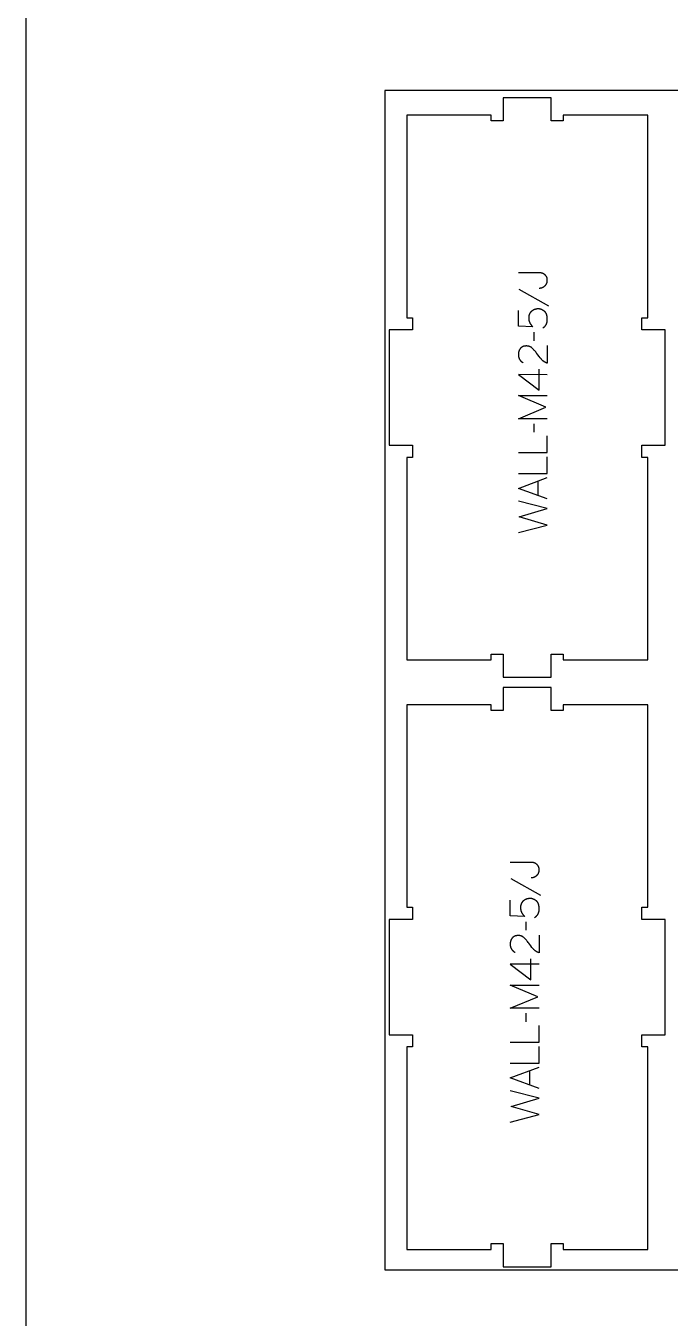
# Model space of a CAD drawing. Extents: x -7518 to -4335, y -27186 to -19593.
# Drawn here: x -7518 to -6851, y -22887 to -21550 of the extents above; entities that cross this region are included whole.
import ezdxf

# ---------------------------------------------------------------- set-up
doc = ezdxf.new("R2010")
doc.units = 0
for name, color, linetype in [('0_SHEET_SPRUCEPLY_2440X122', 1, 'CONTINUOUS'), ('1_ANYTOOL_1MMDEEP_LABELS_S', 2, 'CONTINUOUS'), ('4_ANYTOOL_CUTTHROUGH_OUTSI', 5, 'CONTINUOUS'), ('DONOTCUT', 18, 'CONTINUOUS')]:
    doc.layers.add(name, color=color, linetype=linetype)

msp = doc.modelspace()

# ---------------------------------------------------------------- linework, layer by layer
at = {"layer": '0_SHEET_SPRUCEPLY_2440X122'}
msp.add_lwpolyline([(-7146.3, -21616.7), (-7146.3, -22836.7), (-4706.3, -22836.7), (-4706.3, -21616.7)], close=True, dxfattribs=at)
at = {"layer": '1_ANYTOOL_1MMDEEP_LABELS_S'}
for points in [[(-6986.6, -21820.9), (-6986.4, -21820.9), (-6986.2, -21820.9), (-6986, -21820.9), (-6985.8, -21820.9), (-6985.6, -21820.9), (-6985.4, -21820.8), (-6985.2, -21820.8), (-6985, -21820.8), (-6984.8, -21820.7), (-6984.6, -21820.7), (-6984.4, -21820.7), (-6984.2, -21820.6), (-6984, -21820.6), (-6983.9, -21820.5), (-6983.7, -21820.4), (-6983.5, -21820.4), (-6983.3, -21820.3), (-6983.1, -21820.2), (-6982.9, -21820.1), (-6982.8, -21820.1), (-6982.6, -21820), (-6982.4, -21819.9), (-6982.2, -21819.8), (-6982.1, -21819.7), (-6981.9, -21819.6), (-6981.7, -21819.5), (-6981.5, -21819.3), (-6981.4, -21819.2), (-6981.2, -21819.1), (-6981, -21819), (-6980.9, -21818.8), (-6980.7, -21818.7), (-6980.6, -21818.6), (-6980.4, -21818.4), (-6980.3, -21818.3), (-6980.1, -21818.1), (-6980, -21818), (-6979.8, -21817.8), (-6979.7, -21817.7), (-6979.6, -21817.5), (-6979.5, -21817.4), (-6979.4, -21817.2), (-6979.3, -21817), (-6979.2, -21816.9), (-6979.1, -21816.7), (-6979, -21816.5), (-6978.9, -21816.3), (-6978.8, -21816.2), (-6978.7, -21816), (-6978.6, -21815.8), (-6978.6, -21815.6), (-6978.5, -21815.4), (-6978.5, -21815.2), (-6978.4, -21815), (-6978.4, -21814.8), (-6978.3, -21814.6), (-6978.3, -21814.4), (-6978.2, -21814.2), (-6978.2, -21814), (-6978.2, -21813.8), (-6978.2, -21813.6), (-6978.2, -21813.3), (-6978.2, -21813.1), (-6978.2, -21812.9), (-6978.2, -21812.7), (-6978.2, -21812.5), (-6978.2, -21812.3), (-6978.2, -21812.1), (-6978.2, -21811.9), (-6978.2, -21811.7), (-6978.3, -21811.5), (-6978.3, -21811.3), (-6978.3, -21811.1), (-6978.4, -21810.9), (-6978.4, -21810.7), (-6978.5, -21810.5), (-6978.5, -21810.3), (-6978.6, -21810.1), (-6978.7, -21810), (-6978.7, -21809.8), (-6978.8, -21809.6), (-6978.9, -21809.5), (-6979, -21809.3), (-6979.1, -21809.1), (-6979.2, -21809), (-6979.3, -21808.8), (-6979.4, -21808.6), (-6979.5, -21808.5), (-6979.6, -21808.3), (-6979.7, -21808.2), (-6979.8, -21808), (-6980, -21807.9), (-6980.1, -21807.7), (-6980.2, -21807.6), (-6980.4, -21807.5), (-6980.5, -21807.3), (-6980.7, -21807.2), (-6980.8, -21807.1), (-6981, -21806.9), (-6981.1, -21806.8), (-6981.3, -21806.7), (-6981.4, -21806.6), (-6981.6, -21806.5), (-6981.8, -21806.4), (-6981.9, -21806.3), (-6982.1, -21806.2), (-6982.3, -21806.1), (-6982.4, -21806), (-6982.6, -21805.9), (-6982.8, -21805.9), (-6982.9, -21805.8), (-6983.1, -21805.7), (-6983.3, -21805.7), (-6983.5, -21805.6), (-6983.7, -21805.5), (-6983.9, -21805.5), (-6984, -21805.4), (-6984.2, -21805.4), (-6984.4, -21805.4), (-6984.6, -21805.3), (-6984.8, -21805.3), (-6985, -21805.3), (-6985.2, -21805.2), (-6985.4, -21805.2), (-6985.6, -21805.2), (-6985.8, -21805.2), (-6986, -21805.2), (-6986.3, -21805.2), (-7008.2, -21805.2)], [(-7007.7, -21822), (-6976.9, -21839.2)], [(-6982.9, -21862.4), (-6982.6, -21862.2), (-6982.3, -21861.9), (-6982.1, -21861.7), (-6981.8, -21861.5), (-6981.5, -21861.3), (-6981.3, -21861), (-6981.1, -21860.8), (-6980.8, -21860.6), (-6980.6, -21860.3), (-6980.4, -21860.1), (-6980.2, -21859.8), (-6980, -21859.6), (-6979.8, -21859.3), (-6979.7, -21859), (-6979.5, -21858.7), (-6979.3, -21858.5), (-6979.2, -21858.2), (-6979.1, -21857.9), (-6978.9, -21857.6), (-6978.8, -21857.3), (-6978.7, -21857), (-6978.6, -21856.7), (-6978.5, -21856.4), (-6978.4, -21856.1), (-6978.4, -21855.8), (-6978.3, -21855.4), (-6978.3, -21855.1), (-6978.2, -21854.8), (-6978.2, -21854.4), (-6978.2, -21854.1), (-6978.2, -21853.8), (-6978.2, -21853.4), (-6978.2, -21853), (-6978.2, -21852.6), (-6978.2, -21852.2), (-6978.2, -21851.8), (-6978.3, -21851.4), (-6978.3, -21851), (-6978.4, -21850.6), (-6978.4, -21850.3), (-6978.5, -21849.9), (-6978.6, -21849.6), (-6978.6, -21849.2), (-6978.7, -21848.9), (-6978.8, -21848.5), (-6979, -21848.2), (-6979.1, -21847.9), (-6979.2, -21847.6), (-6979.3, -21847.4), (-6979.3, -21847.2), (-6979.4, -21847.1), (-6979.5, -21846.9), (-6979.6, -21846.8), (-6979.7, -21846.6), (-6979.8, -21846.5), (-6979.9, -21846.4), (-6980, -21846.2), (-6980.1, -21846.1), (-6980.2, -21845.9), (-6980.3, -21845.8), (-6980.4, -21845.7), (-6980.5, -21845.5), (-6980.7, -21845.4), (-6980.8, -21845.3), (-6980.9, -21845.2), (-6981.1, -21845), (-6981.2, -21844.9), (-6981.4, -21844.8), (-6981.5, -21844.7), (-6981.7, -21844.6), (-6981.8, -21844.4), (-6982, -21844.3), (-6982.2, -21844.2), (-6982.3, -21844.1), (-6982.5, -21844), (-6982.7, -21843.9), (-6983.1, -21843.7), (-6983.5, -21843.5), (-6983.7, -21843.4), (-6984, -21843.3), (-6984.2, -21843.2), (-6984.4, -21843.1), (-6984.7, -21843), (-6984.9, -21842.9), (-6985.2, -21842.9), (-6985.4, -21842.8), (-6985.7, -21842.7), (-6985.9, -21842.7), (-6986.1, -21842.7), (-6986.4, -21842.6), (-6986.6, -21842.6), (-6986.8, -21842.6), (-6987.1, -21842.6), (-6987.3, -21842.6), (-6987.6, -21842.6), (-6987.9, -21842.6), (-6988.1, -21842.6), (-6988.4, -21842.6), (-6988.6, -21842.6), (-6988.9, -21842.6), (-6989.1, -21842.7), (-6989.4, -21842.7), (-6989.6, -21842.8), (-6989.9, -21842.8), (-6990.1, -21842.8), (-6990.3, -21842.9), (-6990.6, -21843), (-6990.8, -21843), (-6991, -21843.1), (-6991.3, -21843.2), (-6991.5, -21843.2), (-6991.7, -21843.3), (-6991.9, -21843.4), (-6992.1, -21843.5), (-6992.4, -21843.6), (-6992.6, -21843.7), (-6992.8, -21843.8), (-6993, -21843.9), (-6993.2, -21844), (-6993.4, -21844.1), (-6993.6, -21844.3), (-6993.8, -21844.4), (-6994, -21844.5), (-6994.2, -21844.7), (-6994.3, -21844.8), (-6994.5, -21845), (-6994.7, -21845.1), (-6994.9, -21845.3), (-6995, -21845.4), (-6995.2, -21845.6), (-6995.4, -21845.8), (-6995.5, -21845.9), (-6995.7, -21846.1), (-6995.8, -21846.3), (-6995.9, -21846.5), (-6996.1, -21846.7), (-6996.2, -21846.9), (-6996.3, -21847.1), (-6996.4, -21847.3), (-6996.5, -21847.5), (-6996.6, -21847.7), (-6996.7, -21847.9), (-6996.8, -21848.1), (-6996.9, -21848.3), (-6997, -21848.6), (-6997, -21848.8), (-6997.1, -21849), (-6997.2, -21849.3), (-6997.2, -21849.5), (-6997.3, -21849.8), (-6997.3, -21850), (-6997.3, -21850.3), (-6997.4, -21850.5), (-6997.4, -21850.8), (-6997.4, -21851.1), (-6997.4, -21851.3), (-6997.4, -21851.6), (-6997.4, -21851.9), (-6997.4, -21852.3), (-6997.4, -21852.6), (-6997.4, -21852.9), (-6997.4, -21853.3), (-6997.3, -21853.6), (-6997.3, -21853.9), (-6997.2, -21854.3), (-6997.2, -21854.6), (-6997.1, -21854.9), (-6997, -21855.2), (-6996.9, -21855.5), (-6996.8, -21855.8), (-6996.7, -21856.1), (-6996.6, -21856.4), (-6996.4, -21856.6), (-6996.3, -21856.9), (-6996.2, -21857.2), (-6996, -21857.5), (-6995.8, -21857.7), (-6995.7, -21858), (-6995.5, -21858.3), (-6995.3, -21858.5), (-6995.1, -21858.8), (-6994.9, -21859.1), (-6994.7, -21859.3), (-6994.5, -21859.6), (-6994.3, -21859.9), (-6994.1, -21860.1), (-6993.6, -21860.6), (-6993.1, -21861.2), (-7008.2, -21860.4), (-7008.2, -21844.2)], [(-6992, -21866.6), (-6992, -21875.4)], [(-6978.2, -21880.4), (-6978.2, -21898.7), (-6978.7, -21898.5), (-6978.9, -21898.4), (-6979.1, -21898.4), (-6979.4, -21898.3), (-6979.6, -21898.2), (-6979.8, -21898.1), (-6980, -21898), (-6980.2, -21897.9), (-6980.4, -21897.8), (-6980.6, -21897.7), (-6980.8, -21897.6), (-6981, -21897.5), (-6981.2, -21897.3), (-6981.4, -21897.2), (-6981.6, -21897.1), (-6981.8, -21897), (-6982, -21896.8), (-6982.2, -21896.7), (-6982.4, -21896.6), (-6982.5, -21896.4), (-6982.7, -21896.3), (-6982.9, -21896.1), (-6983.1, -21896), (-6983.3, -21895.8), (-6983.4, -21895.6), (-6983.6, -21895.5), (-6983.8, -21895.3), (-6983.9, -21895.1), (-6984.1, -21895), (-6984.4, -21894.6), (-6985.6, -21893.1), (-6986.8, -21891.6), (-6988, -21890.1), (-6989.1, -21888.6), (-6989.6, -21887.9), (-6990.2, -21887.1), (-6990.8, -21886.4), (-6991.4, -21885.7), (-6992, -21885.1), (-6992.6, -21884.4), (-6993.2, -21883.8), (-6993.8, -21883.2), (-6994, -21883), (-6994.1, -21882.9), (-6994.3, -21882.8), (-6994.4, -21882.6), (-6994.6, -21882.5), (-6994.8, -21882.4), (-6994.9, -21882.3), (-6995.1, -21882.2), (-6995.3, -21882), (-6995.5, -21881.9), (-6995.6, -21881.8), (-6995.8, -21881.8), (-6996, -21881.7), (-6996.2, -21881.6), (-6996.4, -21881.5), (-6996.6, -21881.4), (-6996.8, -21881.3), (-6997, -21881.3), (-6997.2, -21881.2), (-6997.4, -21881.2), (-6997.6, -21881.1), (-6997.8, -21881.1), (-6998, -21881), (-6998.2, -21881), (-6998.4, -21880.9), (-6998.6, -21880.9), (-6998.8, -21880.9), (-6999, -21880.9), (-6999.2, -21880.9), (-6999.5, -21880.8), (-6999.7, -21880.8), (-6999.9, -21880.8), (-7000.2, -21880.8), (-7000.4, -21880.8), (-7000.7, -21880.9), (-7000.9, -21880.9), (-7001.1, -21880.9), (-7001.4, -21880.9), (-7001.6, -21881), (-7001.8, -21881), (-7002, -21881), (-7002.3, -21881.1), (-7002.5, -21881.1), (-7002.7, -21881.2), (-7002.9, -21881.2), (-7003.1, -21881.3), (-7003.3, -21881.4), (-7003.5, -21881.5), (-7003.7, -21881.5), (-7003.8, -21881.6), (-7004, -21881.7), (-7004.2, -21881.8), (-7004.4, -21881.9), (-7004.6, -21882), (-7004.7, -21882.1), (-7004.9, -21882.3), (-7005, -21882.4), (-7005.2, -21882.5), (-7005.3, -21882.6), (-7005.5, -21882.8), (-7005.6, -21882.9), (-7005.8, -21883.1), (-7005.9, -21883.2), (-7006.1, -21883.4), (-7006.2, -21883.5), (-7006.3, -21883.7), (-7006.4, -21883.8), (-7006.5, -21884), (-7006.7, -21884.2), (-7006.8, -21884.4), (-7006.9, -21884.5), (-7007, -21884.7), (-7007.1, -21884.9), (-7007.2, -21885.1), (-7007.2, -21885.3), (-7007.3, -21885.4), (-7007.4, -21885.6), (-7007.5, -21885.8), (-7007.6, -21886), (-7007.6, -21886.2), (-7007.7, -21886.4), (-7007.7, -21886.6), (-7007.8, -21886.8), (-7007.9, -21887), (-7007.9, -21887.3), (-7007.9, -21887.5), (-7008, -21887.7), (-7008, -21887.9), (-7008.1, -21888.1), (-7008.1, -21888.3), (-7008.1, -21888.6), (-7008.1, -21888.8), (-7008.1, -21889), (-7008.1, -21889.3), (-7008.2, -21889.7), (-7008.1, -21890.1), (-7008.1, -21890.5), (-7008.1, -21890.8), (-7008.1, -21891.2), (-7008, -21891.5), (-7008, -21891.8), (-7007.9, -21892.2), (-7007.8, -21892.5), (-7007.7, -21892.8), (-7007.7, -21893), (-7007.7, -21893.1), (-7007.6, -21893.3), (-7007.5, -21893.4), (-7007.5, -21893.6), (-7007.4, -21893.7), (-7007.4, -21893.9), (-7007.3, -21894), (-7007.2, -21894.1), (-7007.2, -21894.3), (-7007.1, -21894.4), (-7007, -21894.6), (-7007, -21894.7), (-7006.9, -21894.8), (-7006.8, -21895), (-7006.7, -21895.1), (-7006.6, -21895.2), (-7006.5, -21895.3), (-7006.4, -21895.5), (-7006.4, -21895.6), (-7006.3, -21895.7), (-7006.2, -21895.8), (-7006.1, -21896), (-7006, -21896.1), (-7005.8, -21896.2), (-7005.7, -21896.3), (-7005.6, -21896.4), (-7005.5, -21896.5), (-7005.4, -21896.6), (-7005.3, -21896.7), (-7005.2, -21896.8), (-7005, -21896.9), (-7004.8, -21897.2), (-7004.5, -21897.3), (-7004.2, -21897.5), (-7004, -21897.7), (-7003.7, -21897.9), (-7003.4, -21898.1), (-7003.1, -21898.2)], [(-6978.2, -21910.6), (-7008.2, -21910.5), (-6986.8, -21926.6)], [(-6986.8, -21926.6), (-6986.8, -21904.8)], [(-6978.2, -21956.1), (-7008.2, -21956.1), (-6979.8, -21944.1), (-7008, -21932.1), (-6978.2, -21932.1)], [(-6992, -21961.3), (-6992, -21970.1)], [(-7008.2, -21991), (-6978.2, -21991), (-6978.2, -21973.9)], [(-7008.2, -22012.8), (-6978.2, -22012.8), (-6978.2, -21995.7)], [(-6978.2, -22039.1), (-7008.2, -22028.2), (-6978.2, -22017.1)], [(-6987.7, -22035.6), (-6987.7, -22020.7)], [(-7008.2, -22073.8), (-6978.2, -22066.1), (-7007.3, -22057.6), (-6978.2, -22049.1), (-7008.2, -22041.6)], [(-6995.1, -22430.9), (-6994.9, -22430.9), (-6994.7, -22430.9), (-6994.5, -22430.9), (-6994.3, -22430.9), (-6994.1, -22430.9), (-6993.9, -22430.8), (-6993.7, -22430.8), (-6993.5, -22430.8), (-6993.3, -22430.7), (-6993.1, -22430.7), (-6992.9, -22430.7), (-6992.7, -22430.6), (-6992.5, -22430.6), (-6992.3, -22430.5), (-6992.1, -22430.4), (-6992, -22430.4), (-6991.8, -22430.3), (-6991.6, -22430.2), (-6991.4, -22430.1), (-6991.2, -22430.1), (-6991, -22430), (-6990.9, -22429.9), (-6990.7, -22429.8), (-6990.5, -22429.7), (-6990.3, -22429.6), (-6990.2, -22429.5), (-6990, -22429.3), (-6989.8, -22429.2), (-6989.7, -22429.1), (-6989.5, -22429), (-6989.3, -22428.8), (-6989.2, -22428.7), (-6989, -22428.6), (-6988.9, -22428.4), (-6988.7, -22428.3), (-6988.6, -22428.1), (-6988.4, -22428), (-6988.3, -22427.8), (-6988.2, -22427.7), (-6988.1, -22427.5), (-6987.9, -22427.4), (-6987.8, -22427.2), (-6987.7, -22427), (-6987.6, -22426.9), (-6987.5, -22426.7), (-6987.4, -22426.5), (-6987.3, -22426.3), (-6987.3, -22426.2), (-6987.2, -22426), (-6987.1, -22425.8), (-6987, -22425.6), (-6987, -22425.4), (-6986.9, -22425.2), (-6986.9, -22425), (-6986.8, -22424.8), (-6986.8, -22424.6), (-6986.7, -22424.4), (-6986.7, -22424.2), (-6986.7, -22424), (-6986.7, -22423.8), (-6986.6, -22423.6), (-6986.6, -22423.3), (-6986.6, -22423.1), (-6986.6, -22422.9), (-6986.6, -22422.7), (-6986.6, -22422.5), (-6986.6, -22422.3), (-6986.7, -22422.1), (-6986.7, -22421.9), (-6986.7, -22421.7), (-6986.7, -22421.5), (-6986.8, -22421.3), (-6986.8, -22421.1), (-6986.8, -22420.9), (-6986.9, -22420.7), (-6986.9, -22420.5), (-6987, -22420.3), (-6987.1, -22420.1), (-6987.1, -22420), (-6987.2, -22419.8), (-6987.3, -22419.6), (-6987.4, -22419.5), (-6987.4, -22419.3), (-6987.5, -22419.1), (-6987.6, -22419), (-6987.7, -22418.8), (-6987.8, -22418.6), (-6987.9, -22418.5), (-6988.1, -22418.3), (-6988.2, -22418.2), (-6988.3, -22418), (-6988.4, -22417.9), (-6988.6, -22417.7), (-6988.7, -22417.6), (-6988.8, -22417.5), (-6989, -22417.3), (-6989.1, -22417.2), (-6989.3, -22417.1), (-6989.4, -22416.9), (-6989.6, -22416.8), (-6989.7, -22416.7), (-6989.9, -22416.6), (-6990.1, -22416.5), (-6990.2, -22416.4), (-6990.4, -22416.3), (-6990.5, -22416.2), (-6990.7, -22416.1), (-6990.9, -22416), (-6991.1, -22415.9), (-6991.2, -22415.9), (-6991.4, -22415.8), (-6991.6, -22415.7), (-6991.8, -22415.7), (-6991.9, -22415.6), (-6992.1, -22415.5), (-6992.3, -22415.5), (-6992.5, -22415.4), (-6992.7, -22415.4), (-6992.9, -22415.4), (-6993.1, -22415.3), (-6993.3, -22415.3), (-6993.5, -22415.3), (-6993.7, -22415.2), (-6993.9, -22415.2), (-6994.1, -22415.2), (-6994.3, -22415.2), (-6994.5, -22415.2), (-6994.7, -22415.2), (-7016.6, -22415.2)], [(-7016.1, -22432), (-6985.4, -22449.2)], [(-6991.4, -22472.4), (-6991.1, -22472.2), (-6990.8, -22471.9), (-6990.5, -22471.7), (-6990.3, -22471.5), (-6990, -22471.3), (-6989.8, -22471), (-6989.5, -22470.8), (-6989.3, -22470.6), (-6989.1, -22470.3), (-6988.9, -22470.1), (-6988.7, -22469.8), (-6988.5, -22469.6), (-6988.3, -22469.3), (-6988.1, -22469), (-6988, -22468.7), (-6987.8, -22468.5), (-6987.7, -22468.2), (-6987.5, -22467.9), (-6987.4, -22467.6), (-6987.3, -22467.3), (-6987.2, -22467), (-6987.1, -22466.7), (-6987, -22466.4), (-6986.9, -22466.1), (-6986.8, -22465.8), (-6986.8, -22465.4), (-6986.7, -22465.1), (-6986.7, -22464.8), (-6986.7, -22464.4), (-6986.6, -22464.1), (-6986.6, -22463.8), (-6986.6, -22463.4), (-6986.6, -22463), (-6986.6, -22462.6), (-6986.7, -22462.2), (-6986.7, -22461.8), (-6986.7, -22461.4), (-6986.8, -22461), (-6986.8, -22460.6), (-6986.9, -22460.3), (-6986.9, -22459.9), (-6987, -22459.6), (-6987.1, -22459.2), (-6987.2, -22458.9), (-6987.3, -22458.5), (-6987.4, -22458.2), (-6987.5, -22457.9), (-6987.7, -22457.6), (-6987.7, -22457.4), (-6987.8, -22457.2), (-6987.9, -22457.1), (-6988, -22456.9), (-6988, -22456.8), (-6988.1, -22456.6), (-6988.2, -22456.5), (-6988.3, -22456.4), (-6988.4, -22456.2), (-6988.5, -22456.1), (-6988.6, -22455.9), (-6988.8, -22455.8), (-6988.9, -22455.7), (-6989, -22455.5), (-6989.1, -22455.4), (-6989.3, -22455.3), (-6989.4, -22455.2), (-6989.5, -22455), (-6989.7, -22454.9), (-6989.8, -22454.8), (-6990, -22454.7), (-6990.1, -22454.6), (-6990.3, -22454.4), (-6990.5, -22454.3), (-6990.6, -22454.2), (-6990.8, -22454.1), (-6991, -22454), (-6991.2, -22453.9), (-6991.5, -22453.7), (-6991.9, -22453.5), (-6992.2, -22453.4), (-6992.4, -22453.3), (-6992.7, -22453.2), (-6992.9, -22453.1), (-6993.2, -22453), (-6993.4, -22452.9), (-6993.6, -22452.9), (-6993.9, -22452.8), (-6994.1, -22452.7), (-6994.4, -22452.7), (-6994.6, -22452.7), (-6994.8, -22452.6), (-6995.1, -22452.6), (-6995.3, -22452.6), (-6995.6, -22452.6), (-6995.8, -22452.6), (-6996.1, -22452.6), (-6996.3, -22452.6), (-6996.6, -22452.6), (-6996.8, -22452.6), (-6997.1, -22452.6), (-6997.3, -22452.6), (-6997.6, -22452.7), (-6997.8, -22452.7), (-6998.1, -22452.8), (-6998.3, -22452.8), (-6998.6, -22452.8), (-6998.8, -22452.9), (-6999, -22453), (-6999.3, -22453), (-6999.5, -22453.1), (-6999.7, -22453.2), (-7000, -22453.2), (-7000.2, -22453.3), (-7000.4, -22453.4), (-7000.6, -22453.5), (-7000.8, -22453.6), (-7001, -22453.7), (-7001.2, -22453.8), (-7001.4, -22453.9), (-7001.6, -22454), (-7001.8, -22454.1), (-7002, -22454.3), (-7002.2, -22454.4), (-7002.4, -22454.5), (-7002.6, -22454.7), (-7002.8, -22454.8), (-7003, -22455), (-7003.2, -22455.1), (-7003.3, -22455.3), (-7003.5, -22455.4), (-7003.7, -22455.6), (-7003.8, -22455.8), (-7004, -22455.9), (-7004.1, -22456.1), (-7004.3, -22456.3), (-7004.4, -22456.5), (-7004.5, -22456.7), (-7004.6, -22456.9), (-7004.8, -22457.1), (-7004.9, -22457.3), (-7005, -22457.5), (-7005.1, -22457.7), (-7005.2, -22457.9), (-7005.3, -22458.1), (-7005.3, -22458.3), (-7005.4, -22458.6), (-7005.5, -22458.8), (-7005.6, -22459), (-7005.6, -22459.3), (-7005.7, -22459.5), (-7005.7, -22459.8), (-7005.8, -22460), (-7005.8, -22460.3), (-7005.8, -22460.5), (-7005.9, -22460.8), (-7005.9, -22461.1), (-7005.9, -22461.3), (-7005.9, -22461.6), (-7005.9, -22461.9), (-7005.9, -22462.3), (-7005.9, -22462.6), (-7005.9, -22462.9), (-7005.8, -22463.3), (-7005.8, -22463.6), (-7005.7, -22463.9), (-7005.7, -22464.3), (-7005.6, -22464.6), (-7005.5, -22464.9), (-7005.5, -22465.2), (-7005.4, -22465.5), (-7005.3, -22465.8), (-7005.2, -22466.1), (-7005, -22466.4), (-7004.9, -22466.6), (-7004.8, -22466.9), (-7004.6, -22467.2), (-7004.5, -22467.5), (-7004.3, -22467.7), (-7004.1, -22468), (-7004, -22468.3), (-7003.8, -22468.5), (-7003.6, -22468.8), (-7003.4, -22469.1), (-7003.2, -22469.3), (-7003, -22469.6), (-7002.8, -22469.9), (-7002.5, -22470.1), (-7002.1, -22470.6), (-7001.6, -22471.2), (-7016.6, -22470.4), (-7016.6, -22454.2)], [(-7000.5, -22476.6), (-7000.4, -22485.4)], [(-6986.7, -22490.4), (-6986.7, -22508.7), (-6987.2, -22508.5), (-6987.4, -22508.4), (-6987.6, -22508.4), (-6987.8, -22508.3), (-6988, -22508.2), (-6988.3, -22508.1), (-6988.5, -22508), (-6988.7, -22507.9), (-6988.9, -22507.8), (-6989.1, -22507.7), (-6989.3, -22507.6), (-6989.5, -22507.5), (-6989.7, -22507.3), (-6989.9, -22507.2), (-6990.1, -22507.1), (-6990.3, -22507), (-6990.5, -22506.8), (-6990.6, -22506.7), (-6990.8, -22506.6), (-6991, -22506.4), (-6991.2, -22506.3), (-6991.4, -22506.1), (-6991.5, -22506), (-6991.7, -22505.8), (-6991.9, -22505.6), (-6992.1, -22505.5), (-6992.2, -22505.3), (-6992.4, -22505.1), (-6992.5, -22505), (-6992.9, -22504.6), (-6994.1, -22503.1), (-6995.3, -22501.6), (-6996.4, -22500.1), (-6997.5, -22498.6), (-6998.1, -22497.9), (-6998.7, -22497.1), (-6999.3, -22496.4), (-6999.8, -22495.7), (-7000.4, -22495.1), (-7001, -22494.4), (-7001.6, -22493.8), (-7002.3, -22493.2), (-7002.4, -22493), (-7002.6, -22492.9), (-7002.7, -22492.8), (-7002.9, -22492.6), (-7003.1, -22492.5), (-7003.2, -22492.4), (-7003.4, -22492.3), (-7003.6, -22492.2), (-7003.7, -22492), (-7003.9, -22491.9), (-7004.1, -22491.8), (-7004.3, -22491.8), (-7004.5, -22491.7), (-7004.7, -22491.6), (-7004.8, -22491.5), (-7005, -22491.4), (-7005.2, -22491.3), (-7005.4, -22491.3), (-7005.6, -22491.2), (-7005.8, -22491.2), (-7006, -22491.1), (-7006.2, -22491.1), (-7006.4, -22491), (-7006.6, -22491), (-7006.8, -22490.9), (-7007.1, -22490.9), (-7007.3, -22490.9), (-7007.5, -22490.9), (-7007.7, -22490.9), (-7007.9, -22490.8), (-7008.2, -22490.8), (-7008.4, -22490.8), (-7008.6, -22490.8), (-7008.9, -22490.8), (-7009.1, -22490.9), (-7009.4, -22490.9), (-7009.6, -22490.9), (-7009.8, -22490.9), (-7010.1, -22491), (-7010.3, -22491), (-7010.5, -22491), (-7010.7, -22491.1), (-7010.9, -22491.1), (-7011.1, -22491.2), (-7011.3, -22491.2), (-7011.5, -22491.3), (-7011.7, -22491.4), (-7011.9, -22491.5), (-7012.1, -22491.5), (-7012.3, -22491.6), (-7012.5, -22491.7), (-7012.7, -22491.8), (-7012.8, -22491.9), (-7013, -22492), (-7013.2, -22492.1), (-7013.3, -22492.3), (-7013.5, -22492.4), (-7013.7, -22492.5), (-7013.8, -22492.6), (-7014, -22492.8), (-7014.1, -22492.9), (-7014.2, -22493.1), (-7014.4, -22493.2), (-7014.5, -22493.4), (-7014.6, -22493.5), (-7014.8, -22493.7), (-7014.9, -22493.8), (-7015, -22494), (-7015.1, -22494.2), (-7015.2, -22494.4), (-7015.3, -22494.5), (-7015.4, -22494.7), (-7015.5, -22494.9), (-7015.6, -22495.1), (-7015.7, -22495.3), (-7015.8, -22495.4), (-7015.9, -22495.6), (-7016, -22495.8), (-7016, -22496), (-7016.1, -22496.2), (-7016.2, -22496.4), (-7016.2, -22496.6), (-7016.3, -22496.8), (-7016.3, -22497), (-7016.4, -22497.3), (-7016.4, -22497.5), (-7016.4, -22497.7), (-7016.5, -22497.9), (-7016.5, -22498.1), (-7016.5, -22498.3), (-7016.6, -22498.6), (-7016.6, -22498.8), (-7016.6, -22499), (-7016.6, -22499.3), (-7016.6, -22499.7), (-7016.6, -22500.1), (-7016.6, -22500.5), (-7016.6, -22500.8), (-7016.5, -22501.2), (-7016.5, -22501.5), (-7016.4, -22501.8), (-7016.4, -22502.2), (-7016.3, -22502.5), (-7016.2, -22502.8), (-7016.2, -22503), (-7016.1, -22503.1), (-7016.1, -22503.3), (-7016, -22503.4), (-7016, -22503.6), (-7015.9, -22503.7), (-7015.8, -22503.9), (-7015.8, -22504), (-7015.7, -22504.1), (-7015.6, -22504.3), (-7015.6, -22504.4), (-7015.5, -22504.6), (-7015.4, -22504.7), (-7015.3, -22504.8), (-7015.3, -22505), (-7015.2, -22505.1), (-7015.1, -22505.2), (-7015, -22505.3), (-7014.9, -22505.5), (-7014.8, -22505.6), (-7014.7, -22505.7), (-7014.6, -22505.8), (-7014.5, -22506), (-7014.4, -22506.1), (-7014.3, -22506.2), (-7014.2, -22506.3), (-7014.1, -22506.4), (-7014, -22506.5), (-7013.9, -22506.6), (-7013.7, -22506.7), (-7013.6, -22506.8), (-7013.5, -22506.9), (-7013.2, -22507.2), (-7013, -22507.3), (-7012.7, -22507.5), (-7012.4, -22507.7), (-7012.1, -22507.9), (-7011.8, -22508.1), (-7011.5, -22508.2)], [(-6995.3, -22536.6), (-6995.3, -22514.8)], [(-6986.6, -22520.6), (-7016.7, -22520.5), (-6995.3, -22536.6)], [(-6986.6, -22566.1), (-7016.6, -22566.1), (-6988.2, -22554.1), (-7016.5, -22542.1), (-6986.6, -22542.1)], [(-7000.5, -22571.3), (-7000.4, -22580.1)], [(-7016.6, -22601), (-6986.6, -22601), (-6986.6, -22583.9)], [(-7016.6, -22622.8), (-6986.6, -22622.8), (-6986.6, -22605.7)], [(-6986.6, -22649.1), (-7016.6, -22638.2), (-6986.6, -22627.1)], [(-6996.2, -22645.6), (-6996.2, -22630.7)], [(-7016.6, -22683.8), (-6986.6, -22676.1), (-7015.7, -22667.6), (-6986.6, -22659.1), (-7016.6, -22651.6)]]:
    msp.add_lwpolyline(points, dxfattribs=at)
at = {"layer": '4_ANYTOOL_CUTTHROUGH_OUTSI', "color": 5}
for points in [[(-6874.3, -21851.6), (-6874.3, -21642.1), (-6961.8, -21642.1), (-6961.8, -21648.1), (-6974.3, -21648.1), (-6974.3, -21624.1), (-7023.8, -21624.1), (-7023.8, -21648.1), (-7036.3, -21648.1), (-7036.3, -21642.1), (-7123.8, -21642.1), (-7123.8, -21851.6), (-7117.8, -21851.6), (-7117.8, -21864.1), (-7141.8, -21864.1), (-7141.8, -21983.6), (-7117.8, -21983.6), (-7117.8, -21996.1), (-7123.8, -21996.1), (-7123.8, -22205.6), (-7036.3, -22205.6), (-7036.3, -22199.6), (-7023.8, -22199.6), (-7023.8, -22223.6), (-6974.3, -22223.6), (-6974.3, -22199.6), (-6961.8, -22199.6), (-6961.8, -22205.6), (-6874.3, -22205.6), (-6874.3, -21996.1), (-6880.3, -21996.1), (-6880.3, -21983.6), (-6856.3, -21983.6), (-6856.3, -21864.1), (-6880.3, -21864.1), (-6880.3, -21851.6)], [(-6874.3, -22461.6), (-6874.3, -22252.1), (-6961.8, -22252.1), (-6961.8, -22258.1), (-6974.3, -22258.1), (-6974.3, -22234.1), (-7023.8, -22234.1), (-7023.8, -22258.1), (-7036.3, -22258.1), (-7036.3, -22252.1), (-7123.8, -22252.1), (-7123.8, -22461.6), (-7117.8, -22461.6), (-7117.8, -22474.1), (-7141.8, -22474.1), (-7141.8, -22593.6), (-7117.8, -22593.6), (-7117.8, -22606.1), (-7123.8, -22606.1), (-7123.8, -22815.6), (-7036.3, -22815.6), (-7036.3, -22809.6), (-7023.8, -22809.6), (-7023.8, -22833.6), (-6974.3, -22833.6), (-6974.3, -22809.6), (-6961.8, -22809.6), (-6961.8, -22815.6), (-6874.3, -22815.6), (-6874.3, -22606.1), (-6880.3, -22606.1), (-6880.3, -22593.6), (-6856.3, -22593.6), (-6856.3, -22474.1), (-6880.3, -22474.1), (-6880.3, -22461.6)]]:
    msp.add_lwpolyline(points, close=True, dxfattribs=at)
at = {"layer": 'DONOTCUT'}
msp.add_lwpolyline([(-7518, -27186.1), (-4334.6, -27186.1), (-4334.6, -19592.7), (-7518, -19592.7)], close=True, dxfattribs=at)

doc.saveas('drawing.dxf')
